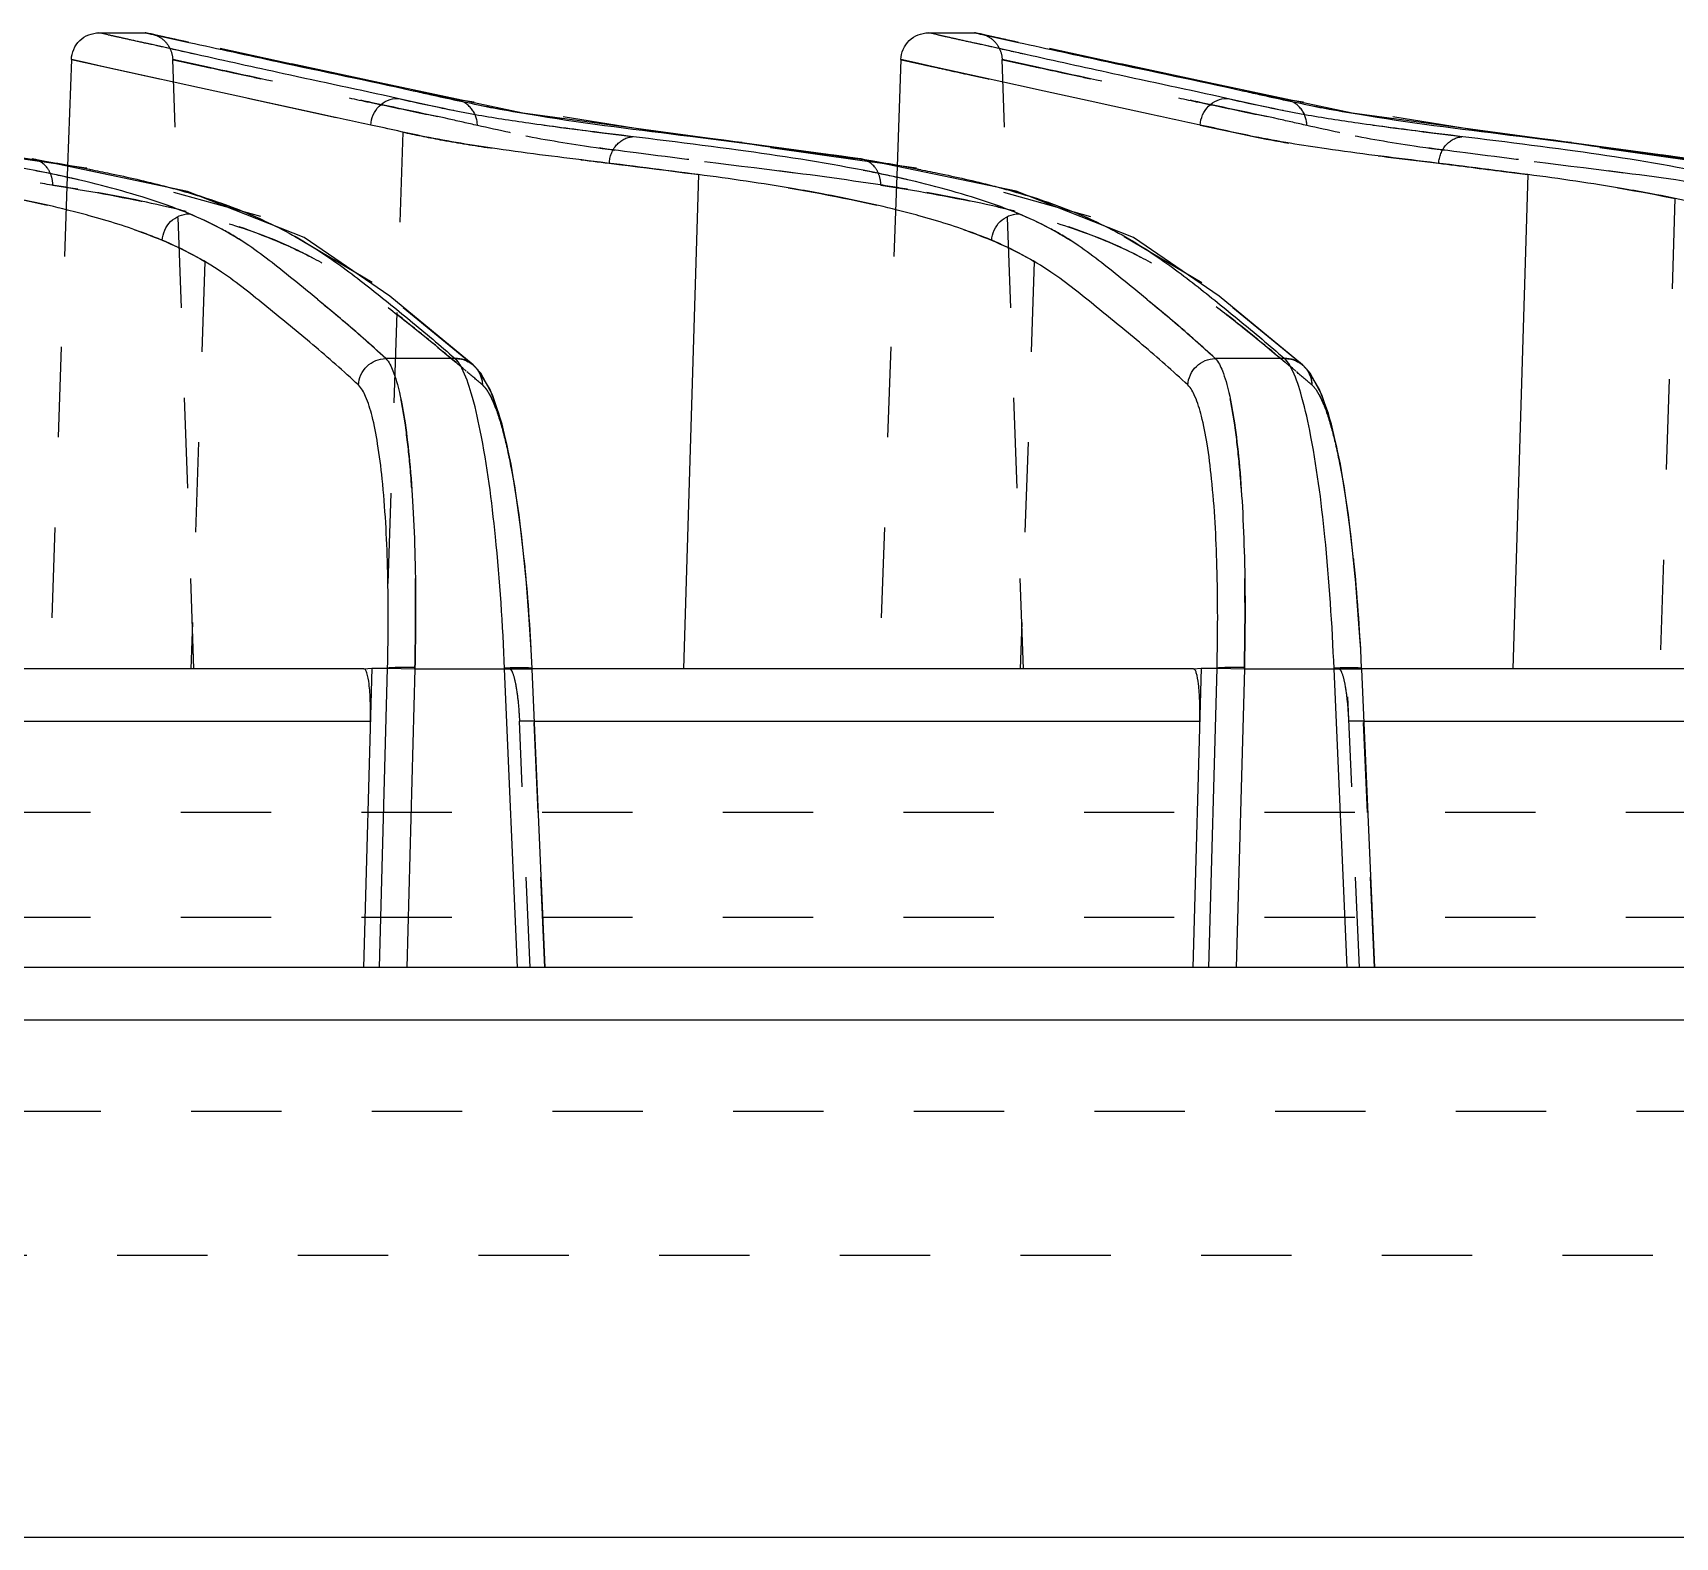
# Model space of a CAD drawing. Header units: millimetres. Extents: x -946 to 3963, y -10008 to 1396.
# Drawn here: x -36.25 to -6.55, y -150.87 to -123.67 of the extents above; entities that cross this region are included whole.
import ezdxf

# ---------------------------------------------------------------- set-up
doc = ezdxf.new("R2010")
doc.units = ezdxf.units.MM
doc.header["$LTSCALE"] = 16.335
doc.linetypes.add('HIDDEN', pattern=[0.2, 0.1, -0.1])
doc.layers.get('0').update_dxf_attribs({"linetype": 'CONTINUOUS'})
doc.layers.add('DEFAULT_2', color=8, linetype='HIDDEN')

msp = doc.modelspace()

# ---------------------------------------------------------------- linework, layer by layer
at = {"color": 7, "linetype": 'Continuous'}
for p, q in [((-35.057, -123.673), (-34.222, -123.673)), ((-34.81, -123.728), (-35.057, -123.673)), ((-34.28, -123.845), (-34.81, -123.728)), ((-34.181, -123.868), (-34.28, -123.845)), ((-33.998, -123.721), (-33.43, -123.845)), ((-20.057, -123.673), (-19.222, -123.673)), ((-19.81, -123.728), (-20.057, -123.673)), ((-19.28, -123.845), (-19.81, -123.728)), ((-19.181, -123.868), (-19.28, -123.845)), ((-18.998, -123.721), (-18.43, -123.845)), ((-33.293, -124.065), (-34.181, -123.868)), ((-18.293, -124.065), (-19.181, -123.868)), ((-35.556, -124.155), (-35.624, -126.086)), ((-35.305, -124.211), (-35.556, -124.155)), ((-34.997, -124.279), (-35.305, -124.211)), ((-33.237, -124.668), (-34.997, -124.279)), ((-20.556, -124.155), (-20.624, -126.087)), ((-20.305, -124.211), (-20.556, -124.155)), ((-19.997, -124.279), (-20.305, -124.211)), ((-18.237, -124.668), (-19.997, -124.279)), ((-27.394, -125.123), (-29.98, -124.579)), ((-12.394, -125.123), (-14.98, -124.579)), ((-28.589, -124.877), (-28.596, -124.876)), ((-13.589, -124.877), (-13.596, -124.876)), ((-21.289, -125.948), (-27.394, -125.123)), ((-6.289, -125.948), (-12.394, -125.123)), ((-33.453, -126.54), (-36.263, -125.952)), ((-21.29, -125.948), (-21.377, -125.945)), ((-20.623, -126.072), (-21.294, -125.978)), ((-18.468, -126.536), (-21.29, -125.948)), ((-21.29, -125.948), (-21.29, -125.948)), ((-24.217, -126.236), (-24.485, -135.172)), ((-9.217, -126.236), (-9.485, -135.172)), ((-31.343, -127.376), (-33.453, -126.54)), ((-16.349, -127.373), (-18.468, -126.536)), ((-29.794, -128.435), (-31.343, -127.376)), ((-14.796, -128.433), (-16.349, -127.373)), ((-28.289, -129.678), (-29.794, -128.435)), ((-13.289, -129.678), (-14.796, -128.433)), ((-28.616, -129.561), (-29.87, -129.561)), ((-28.297, -129.672), (-28.289, -129.678)), ((-13.616, -129.561), (-14.87, -129.561)), ((-13.297, -129.672), (-13.289, -129.678)), ((-27.222, -135.168), (-27.239, -134.822)), ((-12.222, -135.168), (-12.239, -134.822)), ((-30.264, -135.172), (-42.222, -135.172)), ((-30.123, -135.162), (-30.272, -140.572)), ((-30.123, -135.162), (-29.837, -135.162)), ((-29.983, -140.572), (-29.837, -135.162)), ((-29.343, -135.173), (-29.489, -140.572)), ((-29.343, -135.173), (-27.721, -135.173)), ((-27.485, -140.572), (-27.721, -135.173)), ((-15.264, -135.172), (-27.222, -135.172)), ((-27.221, -135.179), (-27.221, -135.179)), ((-26.986, -140.572), (-27.221, -135.179)), ((-15.123, -135.162), (-15.272, -140.572)), ((-15.123, -135.162), (-14.837, -135.162)), ((-14.983, -140.572), (-14.837, -135.162)), ((-14.343, -135.173), (-14.489, -140.572)), ((-14.343, -135.173), (-12.721, -135.173)), ((-12.485, -140.572), (-12.721, -135.173)), ((-0.264, -135.172), (-12.222, -135.172)), ((-12.221, -135.179), (-12.221, -135.179)), ((-11.986, -140.572), (-12.221, -135.179)), ((-42.18, -136.119), (-30.149, -136.119)), ((-27.18, -136.119), (-15.149, -136.119)), ((-12.18, -136.119), (-0.149, -136.119)), ((113.459, -140.572), (-62.541, -140.572)), ((-62.517, -141.519), (113.434, -141.519)), ((-169.738, -150.872), (312.413, -150.872))]:
    msp.add_line(p, q, dxfattribs=at)
for points in [[(-27.823, -130.554), (-27.983, -130.121), (-28.179, -129.793), (-28.297, -129.671)], [(-12.823, -130.554), (-12.983, -130.121), (-13.179, -129.793), (-13.297, -129.671)], [(-27.239, -134.822), (-27.313, -133.736), (-27.415, -132.738), (-27.537, -131.864), (-27.675, -131.132), (-27.823, -130.554)], [(-12.239, -134.822), (-12.313, -133.736), (-12.415, -132.738), (-12.537, -131.864), (-12.675, -131.132), (-12.823, -130.554)]]:
    msp.add_lwpolyline(points, dxfattribs=at)
for centre, radius, start, end in [((-22.237, -95.279), 30.287, 258.8835, 259.586), ((-7.237, -95.279), 30.287, 258.8835, 259.586), ((-22.098, -94.512), 31.065, 259.5897, 260.7091), ((-7.098, -94.512), 31.065, 259.5897, 260.7091), ((-41.244, -157.838), 32.263, 79.2408, 81.0998), ((-27.058, -162.947), 37.436, 81.1189, 81.2704), ((-26.287, -158.095), 32.523, 79.3127, 81.1418)]:
    msp.add_arc(centre, radius, start, end, dxfattribs=at)
for points, knots in [([(-35.556, -124.155), (-35.552, -124.031), (-35.441, -123.774), (-35.182, -123.673), (-35.057, -123.673)], [0, 0, 0, 0, 0.500127, 1, 1, 1, 1]), ([(-34.222, -123.673), (-34.2, -123.673), (-34.126, -123.695), (-34.051, -123.709), (-33.998, -123.721)], [0, 0, 0, 0, 0.28563, 1, 1, 1, 1]), ([(-33.43, -123.845), (-32.897, -123.96), (-31.547, -124.258), (-30.193, -124.538), (-29.376, -124.719)], [0, 0, 0, 0, 0.39435, 1, 1, 1, 1]), ([(-20.556, -124.155), (-20.552, -124.031), (-20.441, -123.774), (-20.182, -123.673), (-20.057, -123.673)], [0, 0, 0, 0, 0.500126, 1, 1, 1, 1]), ([(-19.222, -123.673), (-19.2, -123.673), (-19.126, -123.695), (-19.051, -123.709), (-18.998, -123.721)], [0, 0, 0, 0, 0.28563, 1, 1, 1, 1]), ([(-18.43, -123.845), (-17.897, -123.96), (-16.547, -124.258), (-15.193, -124.538), (-14.376, -124.719)], [0, 0, 0, 0, 0.39435, 1, 1, 1, 1]), ([(-29.658, -124.857), (-30.346, -124.708), (-31.559, -124.449), (-32.77, -124.181), (-33.293, -124.065)], [0, 0, 0, 0, 0.567555, 1, 1, 1, 1]), ([(-14.658, -124.857), (-15.346, -124.708), (-16.559, -124.449), (-17.77, -124.181), (-18.293, -124.065)], [0, 0, 0, 0, 0.567555, 1, 1, 1, 1]), ([(-30.14, -125.339), (-30.436, -125.275), (-31.469, -125.053), (-32.501, -124.83), (-33.237, -124.668)], [0, 0, 0, 0, 0.287003, 1, 1, 1, 1]), ([(-29.376, -124.719), (-29.275, -124.741), (-28.843, -124.838), (-28.41, -124.931), (-28.076, -124.997)], [0, 0, 0, 0, 0.231806, 1, 1, 1, 1]), ([(-15.14, -125.339), (-15.436, -125.275), (-16.469, -125.053), (-17.501, -124.83), (-18.237, -124.668)], [0, 0, 0, 0, 0.287003, 1, 1, 1, 1]), ([(-14.376, -124.719), (-14.275, -124.741), (-13.843, -124.838), (-13.41, -124.931), (-13.076, -124.997)], [0, 0, 0, 0, 0.231806, 1, 1, 1, 1]), ([(-36.211, -126.163), (-36.961, -126.015), (-38.583, -125.768), (-40.609, -125.527), (-42.201, -125.324), (-43.176, -125.174), (-43.97, -125.012), (-44.438, -124.905), (-44.658, -124.857)], [0, 0, 0, 0, 0.268169, 0.575167, 0.716046, 0.831239, 0.92129, 1, 1, 1, 1]), ([(-30.14, -125.339), (-30.134, -125.216), (-30.029, -124.967), (-29.778, -124.859), (-29.658, -124.857)], [0, 0, 0, 0, 0.505805, 1, 1, 1, 1]), ([(-21.237, -126.158), (-21.986, -126.011), (-23.605, -125.765), (-25.626, -125.525), (-27.212, -125.322), (-28.183, -125.173), (-28.972, -125.012), (-29.439, -124.905), (-29.658, -124.857)], [0, 0, 0, 0, 0.268849, 0.575809, 0.716443, 0.831374, 0.921317, 1, 1, 1, 1]), ([(-15.14, -125.339), (-15.134, -125.216), (-15.029, -124.967), (-14.778, -124.859), (-14.658, -124.857)], [0, 0, 0, 0, 0.505805, 1, 1, 1, 1]), ([(-6.237, -126.158), (-6.986, -126.011), (-8.605, -125.765), (-10.626, -125.525), (-12.212, -125.322), (-13.183, -125.173), (-13.972, -125.012), (-14.439, -124.905), (-14.658, -124.857)], [0, 0, 0, 0, 0.268849, 0.575809, 0.716443, 0.831374, 0.921317, 1, 1, 1, 1]), ([(-27.113, -125.17), (-26.202, -125.319), (-24.284, -125.542), (-22.373, -125.805), (-21.377, -125.945)], [0, 0, 0, 0, 0.478545, 1, 1, 1, 1]), ([(-12.113, -125.17), (-11.202, -125.319), (-9.284, -125.542), (-7.373, -125.805), (-6.377, -125.945)], [0, 0, 0, 0, 0.478545, 1, 1, 1, 1]), ([(-24.218, -126.235), (-24.845, -126.152), (-26.059, -126.003), (-27.713, -125.803), (-29.06, -125.584), (-29.815, -125.41), (-30.14, -125.339)], [0, 0, 0, 0, 0.316917, 0.612326, 0.833562, 1, 1, 1, 1]), ([(-9.218, -126.235), (-9.845, -126.152), (-11.059, -126.003), (-12.713, -125.803), (-14.06, -125.584), (-14.815, -125.41), (-15.14, -125.339)], [0, 0, 0, 0, 0.316917, 0.612326, 0.833562, 1, 1, 1, 1]), ([(-35.292, -126.363), (-35.364, -126.345), (-35.67, -126.274), (-35.977, -126.209), (-36.211, -126.163)], [0, 0, 0, 0, 0.238003, 1, 1, 1, 1]), ([(-35.221, -126.143), (-35.1, -126.166), (-34.653, -126.254), (-34.208, -126.356), (-33.885, -126.44)], [0, 0, 0, 0, 0.269467, 1, 1, 1, 1]), ([(-20.292, -126.363), (-20.366, -126.345), (-20.68, -126.272), (-20.996, -126.205), (-21.237, -126.158)], [0, 0, 0, 0, 0.237703, 1, 1, 1, 1]), ([(-20.256, -126.136), (-20.133, -126.159), (-19.679, -126.249), (-19.226, -126.352), (-18.899, -126.437)], [0, 0, 0, 0, 0.269618, 1, 1, 1, 1]), ([(-33.426, -126.943), (-33.557, -126.889), (-34.166, -126.657), (-34.796, -126.481), (-35.292, -126.363)], [0, 0, 0, 0, 0.217483, 1, 1, 1, 1]), ([(-33.885, -126.44), (-33.775, -126.469), (-33.372, -126.579), (-32.973, -126.707), (-32.688, -126.813)], [0, 0, 0, 0, 0.272613, 1, 1, 1, 1]), ([(-21.977, -126.584), (-22.146, -126.552), (-22.89, -126.419), (-23.639, -126.312), (-24.218, -126.235)], [0, 0, 0, 0, 0.227666, 1, 1, 1, 1]), ([(-18.426, -126.943), (-18.557, -126.889), (-19.166, -126.657), (-19.796, -126.481), (-20.292, -126.363)], [0, 0, 0, 0, 0.217484, 1, 1, 1, 1]), ([(-18.899, -126.437), (-18.79, -126.465), (-18.389, -126.574), (-17.994, -126.7), (-17.71, -126.804)], [0, 0, 0, 0, 0.272323, 1, 1, 1, 1]), ([(-6.977, -126.584), (-7.146, -126.552), (-7.89, -126.419), (-8.639, -126.312), (-9.218, -126.235)], [0, 0, 0, 0, 0.227666, 1, 1, 1, 1]), ([(-35.231, -126.979), (-35.362, -126.943), (-35.939, -126.793), (-36.523, -126.669), (-36.977, -126.584)], [0, 0, 0, 0, 0.226596, 1, 1, 1, 1]), ([(-32.688, -126.813), (-32.633, -126.833), (-32.425, -126.913), (-32.219, -127), (-32.069, -127.069)], [0, 0, 0, 0, 0.262785, 1, 1, 1, 1]), ([(-20.231, -126.979), (-20.362, -126.943), (-20.939, -126.793), (-21.523, -126.669), (-21.977, -126.584)], [0, 0, 0, 0, 0.226596, 1, 1, 1, 1]), ([(-17.71, -126.804), (-17.653, -126.825), (-17.437, -126.907), (-17.224, -126.997), (-17.069, -127.068)], [0, 0, 0, 0, 0.263344, 1, 1, 1, 1]), ([(-5.231, -126.979), (-5.362, -126.943), (-5.939, -126.793), (-6.523, -126.669), (-6.977, -126.584)], [0, 0, 0, 0, 0.226596, 1, 1, 1, 1]), ([(-33.912, -127.423), (-34.008, -127.383), (-34.441, -127.213), (-34.885, -127.075), (-35.231, -126.979)], [0, 0, 0, 0, 0.225465, 1, 1, 1, 1]), ([(-33.912, -127.423), (-33.905, -127.3), (-33.797, -127.053), (-33.547, -126.946), (-33.426, -126.943)], [0, 0, 0, 0, 0.504014, 1, 1, 1, 1]), ([(-29.87, -129.561), (-30.14, -129.313), (-30.682, -128.834), (-31.513, -128.159), (-32.376, -127.456), (-33.049, -127.098), (-33.426, -126.943)], [0, 0, 0, 0, 0.248202, 0.489414, 0.72395, 1, 1, 1, 1]), ([(-32.069, -127.069), (-31.72, -127.229), (-31.082, -127.582), (-30.226, -128.223), (-29.419, -128.88), (-28.883, -129.327), (-28.616, -129.561)], [0, 0, 0, 0, 0.269678, 0.50967, 0.750427, 1, 1, 1, 1]), ([(-18.912, -127.423), (-19.008, -127.383), (-19.441, -127.213), (-19.885, -127.075), (-20.231, -126.979)], [0, 0, 0, 0, 0.225465, 1, 1, 1, 1]), ([(-18.912, -127.423), (-18.905, -127.3), (-18.797, -127.053), (-18.547, -126.946), (-18.426, -126.943)], [0, 0, 0, 0, 0.504014, 1, 1, 1, 1]), ([(-14.87, -129.561), (-15.14, -129.313), (-15.682, -128.834), (-16.513, -128.159), (-17.376, -127.456), (-18.049, -127.098), (-18.426, -126.943)], [0, 0, 0, 0, 0.248202, 0.489414, 0.72395, 1, 1, 1, 1]), ([(-17.069, -127.068), (-16.72, -127.228), (-16.082, -127.581), (-15.226, -128.223), (-14.42, -128.879), (-13.883, -129.327), (-13.616, -129.561)], [0, 0, 0, 0, 0.269558, 0.509562, 0.750407, 1, 1, 1, 1]), ([(-30.364, -130.039), (-30.634, -129.791), (-31.177, -129.312), (-32.007, -128.638), (-32.868, -127.937), (-33.537, -127.579), (-33.912, -127.423)], [0, 0, 0, 0, 0.24859, 0.490225, 0.724923, 1, 1, 1, 1]), ([(-15.364, -130.039), (-15.634, -129.791), (-16.177, -129.312), (-17.007, -128.638), (-17.868, -127.937), (-18.537, -127.579), (-18.912, -127.423)], [0, 0, 0, 0, 0.24859, 0.490225, 0.724923, 1, 1, 1, 1]), ([(-30.364, -130.039), (-30.357, -129.916), (-30.246, -129.667), (-29.993, -129.563), (-29.87, -129.561)], [0, 0, 0, 0, 0.500358, 1, 1, 1, 1]), ([(-29.87, -129.561), (-29.809, -129.622), (-29.713, -129.831), (-29.604, -130.222), (-29.509, -130.772), (-29.43, -131.462), (-29.373, -132.273), (-29.324, -133.524), (-29.327, -134.501), (-29.343, -135.173)], [0, 0, 0, 0, 0.045467, 0.117394, 0.215708, 0.339179, 0.484153, 0.645348, 1, 1, 1, 1]), ([(-28.495, -129.733), (-28.505, -129.715), (-28.539, -129.654), (-28.58, -129.595), (-28.616, -129.561)], [0, 0, 0, 0, 0.294121, 1, 1, 1, 1]), ([(-28.616, -129.561), (-28.589, -129.561), (-28.475, -129.57), (-28.364, -129.617), (-28.297, -129.672)], [0, 0, 0, 0, 0.239024, 1, 1, 1, 1]), ([(-28.161, -130.861), (-28.207, -130.634), (-28.295, -130.251), (-28.421, -129.876), (-28.495, -129.733)], [0, 0, 0, 0, 0.589772, 1, 1, 1, 1]), ([(-15.364, -130.039), (-15.357, -129.916), (-15.246, -129.667), (-14.993, -129.563), (-14.87, -129.561)], [0, 0, 0, 0, 0.500358, 1, 1, 1, 1]), ([(-14.87, -129.561), (-14.809, -129.622), (-14.713, -129.831), (-14.604, -130.222), (-14.509, -130.772), (-14.43, -131.462), (-14.373, -132.273), (-14.324, -133.524), (-14.327, -134.501), (-14.343, -135.173)], [0, 0, 0, 0, 0.045467, 0.117394, 0.215709, 0.339179, 0.484153, 0.645348, 1, 1, 1, 1]), ([(-13.495, -129.733), (-13.505, -129.715), (-13.539, -129.654), (-13.58, -129.595), (-13.616, -129.561)], [0, 0, 0, 0, 0.294118, 1, 1, 1, 1]), ([(-13.616, -129.561), (-13.589, -129.561), (-13.475, -129.57), (-13.364, -129.617), (-13.297, -129.672)], [0, 0, 0, 0, 0.239041, 1, 1, 1, 1]), ([(-13.161, -130.861), (-13.207, -130.634), (-13.295, -130.251), (-13.421, -129.876), (-13.495, -129.733)], [0, 0, 0, 0, 0.589777, 1, 1, 1, 1]), ([(-29.837, -135.162), (-29.822, -134.548), (-29.819, -133.405), (-29.892, -132.049), (-30.004, -131.144), (-30.1, -130.643), (-30.208, -130.284), (-30.307, -130.096), (-30.365, -130.039)], [0, 0, 0, 0, 0.354504, 0.659741, 0.782637, 0.881127, 0.953254, 1, 1, 1, 1]), ([(-14.837, -135.162), (-14.822, -134.548), (-14.819, -133.405), (-14.892, -132.049), (-15.004, -131.144), (-15.1, -130.643), (-15.208, -130.284), (-15.307, -130.096), (-15.365, -130.039)], [0, 0, 0, 0, 0.354503, 0.659741, 0.782637, 0.881127, 0.953254, 1, 1, 1, 1]), ([(-27.721, -135.173), (-27.753, -134.375), (-27.85, -132.932), (-28.034, -131.495), (-28.161, -130.861)], [0, 0, 0, 0, 0.552233, 1, 1, 1, 1]), ([(-12.721, -135.173), (-12.753, -134.375), (-12.85, -132.932), (-13.034, -131.495), (-13.161, -130.861)], [0, 0, 0, 0, 0.552233, 1, 1, 1, 1]), ([(-30.149, -136.119), (-30.146, -135.997), (-30.146, -135.771), (-30.163, -135.479), (-30.195, -135.287), (-30.228, -135.196), (-30.253, -135.172), (-30.264, -135.172)], [0, 0, 0, 0, 0.37769, 0.694682, 0.906647, 0.966633, 1, 1, 1, 1]), ([(-29.343, -135.15), (-29.399, -135.148), (-29.507, -135.147), (-29.655, -135.147), (-29.763, -135.153), (-29.82, -135.156), (-29.837, -135.162)], [0, 0, 0, 0, 0.340385, 0.65881, 0.889712, 1, 1, 1, 1]), ([(-27.222, -135.168), (-27.222, -135.164), (-27.24, -135.162), (-27.265, -135.158), (-27.315, -135.155), (-27.408, -135.153), (-27.547, -135.155), (-27.662, -135.158), (-27.721, -135.161)], [0, 0, 0, 0, 0.021446, 0.079468, 0.175835, 0.307531, 0.643366, 1, 1, 1, 1]), ([(-15.149, -136.119), (-15.146, -135.997), (-15.146, -135.771), (-15.163, -135.479), (-15.195, -135.287), (-15.228, -135.196), (-15.253, -135.172), (-15.264, -135.172)], [0, 0, 0, 0, 0.37769, 0.694682, 0.906647, 0.966633, 1, 1, 1, 1]), ([(-14.343, -135.15), (-14.399, -135.148), (-14.507, -135.147), (-14.655, -135.147), (-14.763, -135.153), (-14.82, -135.156), (-14.837, -135.162)], [0, 0, 0, 0, 0.340385, 0.65881, 0.889712, 1, 1, 1, 1]), ([(-12.222, -135.168), (-12.222, -135.164), (-12.24, -135.162), (-12.265, -135.158), (-12.315, -135.155), (-12.408, -135.153), (-12.547, -135.155), (-12.662, -135.158), (-12.721, -135.161)], [0, 0, 0, 0, 0.021445, 0.079467, 0.175833, 0.30753, 0.643365, 1, 1, 1, 1])]:
    msp.add_open_spline(points, degree=3, knots=knots, dxfattribs=at)
at = {"layer": 'DEFAULT_2', "color": 8, "linetype": 'HIDDEN'}
for p, q in [((-34.222, -123.673), (-34.121, -123.684)), ((-31.268, -124.304), (-34.121, -123.684)), ((-19.222, -123.673), (-19.121, -123.684)), ((-16.268, -124.304), (-19.121, -123.684)), ((-35.556, -124.155), (-29.566, -125.466)), ((-33.338, -135.172), (-33.723, -124.155)), ((-33.059, -124.3), (-33.723, -124.155)), ((-29.98, -124.579), (-31.781, -124.192)), ((-18.338, -135.172), (-18.723, -124.155)), ((-18.059, -124.3), (-18.723, -124.155)), ((-14.98, -124.579), (-16.781, -124.192)), ((-28.596, -124.876), (-28.698, -124.865)), ((-25.047, -125.451), (-28.596, -124.876)), ((-13.596, -124.876), (-13.698, -124.865)), ((-10.047, -125.451), (-13.596, -124.876)), ((-35.287, -126.118), (-40.074, -125.447)), ((-29.56, -125.466), (-29.885, -135.172)), ((-21.294, -125.978), (-25.047, -125.451)), ((-6.294, -125.978), (-10.047, -125.451)), ((-35.624, -126.086), (-35.941, -135.172)), ((-32.13, -126.996), (-35.287, -126.118)), ((-20.624, -126.087), (-20.941, -135.172)), ((-20.269, -126.122), (-20.623, -126.072)), ((-17.122, -127), (-20.269, -126.122)), ((-6.555, -126.668), (-6.827, -135.172)), ((-30.113, -128.189), (-32.13, -126.996)), ((-15.11, -128.191), (-17.122, -127)), ((-33.143, -127.806), (-33.396, -135.172)), ((-18.143, -127.806), (-18.396, -135.172)), ((-28.288, -129.679), (-30.113, -128.189)), ((-13.288, -129.679), (-15.11, -128.191)), ((-28.299, -129.669), (-28.289, -129.679)), ((-28.15, -129.829), (-28.299, -129.669)), ((-13.15, -129.829), (-13.299, -129.669)), ((-13.299, -129.669), (-13.289, -129.679)), ((-27.239, -134.822), (-27.247, -134.678)), ((-12.239, -134.822), (-12.247, -134.678)), ((-30.264, -135.172), (-30.123, -135.162)), ((-30.123, -135.162), (-29.837, -135.162)), ((-29.837, -135.162), (-29.343, -135.173)), ((-27.721, -135.173), (-27.635, -135.172)), ((-27.721, -135.173), (-27.222, -135.172)), ((-27.584, -135.173), (-27.63, -135.173)), ((-27.493, -135.173), (-27.584, -135.173)), ((-27.227, -135.173), (-27.493, -135.173)), ((-27.114, -137.772), (-27.227, -135.173)), ((-27.227, -135.183), (-27.221, -135.179)), ((-27.227, -135.183), (-27.221, -135.179)), ((-15.264, -135.172), (-15.123, -135.162)), ((-15.123, -135.162), (-14.837, -135.162)), ((-14.837, -135.162), (-14.343, -135.173)), ((-12.721, -135.173), (-12.635, -135.172)), ((-12.721, -135.173), (-12.222, -135.172)), ((-12.26, -140.572), (-12.493, -135.173)), ((-12.227, -135.173), (-12.493, -135.173)), ((-12.114, -137.772), (-12.227, -135.173)), ((-12.227, -135.183), (-12.221, -135.179)), ((-12.227, -135.183), (-12.221, -135.179)), ((-27.26, -140.572), (-27.452, -136.119)), ((-27.18, -136.119), (-27.452, -136.119)), ((-12.18, -136.119), (-12.452, -136.119)), ((141.207, -137.772), (-150.426, -137.772)), ((-26.991, -140.572), (-27.114, -137.772)), ((-11.991, -140.572), (-12.114, -137.772)), ((141.207, -139.667), (-84.794, -139.667)), ((-167.336, -143.172), (243.857, -143.172)), ((-162.139, -145.772), (238.661, -145.772))]:
    msp.add_line(p, q, dxfattribs=at)
for points in [[(-27.247, -134.678), (-27.337, -133.469), (-27.459, -132.387), (-27.605, -131.474), (-27.767, -130.749), (-27.942, -130.216), (-28.15, -129.829)], [(-12.247, -134.678), (-12.337, -133.469), (-12.459, -132.387), (-12.605, -131.474), (-12.767, -130.749), (-12.942, -130.216), (-13.15, -129.829)]]:
    msp.add_lwpolyline(points, dxfattribs=at)
for centre, radius, start, end in [((-40.217, -177.869), 53.876, 77.1248, 77.684), ((-25.217, -177.869), 53.876, 77.1248, 77.684), ((-41.877, -165.169), 39.201, 80.5494, 81.5585), ((-26.908, -165.389), 39.423, 80.5494, 81.5961), ((-28.606, -130.047), 0.486, 50.9434, 91.174), ((-13.606, -130.047), 0.486, 50.9434, 91.174), ((-100.129, -214.227), 110.782, 49.45919, 49.64974), ((-84.264, -213.217), 109.452, 49.45931, 49.65212)]:
    msp.add_arc(centre, radius, start, end, dxfattribs=at)
for points, knots in [([(-33.294, -124.065), (-33.467, -124.027), (-33.766, -123.96), (-34.168, -123.87), (-34.484, -123.801), (-34.713, -123.749), (-34.917, -123.706), (-34.965, -123.69), (-35.068, -123.673), (-35.057, -123.673)], [0, 0, 0, 0, 0.294165, 0.509214, 0.686638, 0.823569, 0.92137, 0.980737, 1, 1, 1, 1]), ([(-33.43, -123.845), (-33.511, -123.828), (-33.658, -123.796), (-33.856, -123.752), (-34.009, -123.72), (-34.118, -123.694), (-34.185, -123.683), (-34.213, -123.673), (-34.221, -123.673)], [0, 0, 0, 0, 0.308301, 0.556967, 0.750599, 0.889068, 0.972245, 1, 1, 1, 1]), ([(-34.119, -123.685), (-34.055, -123.699), (-33.93, -123.751), (-33.836, -123.849), (-33.801, -123.906)], [0, 0, 0, 0, 0.496405, 1, 1, 1, 1]), ([(-18.294, -124.065), (-18.467, -124.027), (-18.766, -123.96), (-19.168, -123.87), (-19.484, -123.801), (-19.713, -123.749), (-19.917, -123.706), (-19.965, -123.69), (-20.068, -123.673), (-20.057, -123.673)], [0, 0, 0, 0, 0.294165, 0.509214, 0.686638, 0.823569, 0.92137, 0.980737, 1, 1, 1, 1]), ([(-18.43, -123.845), (-18.511, -123.828), (-18.658, -123.796), (-18.856, -123.752), (-19.009, -123.72), (-19.118, -123.694), (-19.185, -123.683), (-19.213, -123.673), (-19.221, -123.673)], [0, 0, 0, 0, 0.308301, 0.556967, 0.750599, 0.889068, 0.972245, 1, 1, 1, 1]), ([(-19.119, -123.685), (-19.055, -123.699), (-18.93, -123.751), (-18.836, -123.849), (-18.801, -123.906)], [0, 0, 0, 0, 0.496405, 1, 1, 1, 1]), ([(-33.801, -123.906), (-33.789, -123.925), (-33.748, -124.003), (-33.725, -124.091), (-33.723, -124.155)], [0, 0, 0, 0, 0.261141, 1, 1, 1, 1]), ([(-18.801, -123.906), (-18.789, -123.925), (-18.748, -124.003), (-18.725, -124.091), (-18.723, -124.155)], [0, 0, 0, 0, 0.261141, 1, 1, 1, 1]), ([(-48.723, -124.155), (-48.723, -124.154), (-48.717, -124.158), (-48.711, -124.157), (-48.696, -124.162), (-48.667, -124.167), (-48.616, -124.179), (-48.54, -124.195), (-48.441, -124.217), (-48.32, -124.243), (-48.178, -124.275), (-47.944, -124.325), (-47.599, -124.4), (-47.122, -124.504), (-46.559, -124.627), (-45.91, -124.768), (-45.168, -124.927), (-44.342, -125.098), (-43.447, -125.291), (-42.415, -125.533), (-41.109, -125.749), (-38.897, -126.027), (-37.109, -126.241), (-35.891, -126.429)], [0, 0, 0, 0, 0.000216, 0.000862, 0.001939, 0.003448, 0.007755, 0.013785, 0.021534, 0.031002, 0.042188, 0.055083, 0.08594, 0.123454, 0.167526, 0.218307, 0.276317, 0.342049, 0.412299, 0.487088, 0.58584, 0.716549, 1, 1, 1, 1]), ([(-33.723, -124.155), (-33.723, -124.154), (-33.717, -124.158), (-33.711, -124.157), (-33.696, -124.162), (-33.667, -124.167), (-33.617, -124.179), (-33.54, -124.195), (-33.442, -124.217), (-33.322, -124.243), (-33.18, -124.274), (-32.947, -124.325), (-32.603, -124.399), (-32.127, -124.503), (-31.567, -124.625), (-30.919, -124.766), (-30.18, -124.925), (-29.356, -125.096), (-28.463, -125.287), (-27.436, -125.528), (-26.136, -125.746), (-23.926, -126.023), (-22.137, -126.237), (-20.917, -126.425)], [0, 0, 0, 0, 0.000215, 0.00086, 0.001936, 0.003441, 0.007742, 0.013762, 0.021499, 0.030954, 0.042125, 0.055003, 0.085821, 0.123289, 0.167304, 0.21802, 0.275957, 0.34164, 0.411913, 0.486503, 0.584798, 0.715451, 1, 1, 1, 1]), ([(-28.725, -125.232), (-29.21, -125.126), (-30.101, -124.942), (-31.546, -124.63), (-32.504, -124.421), (-33.059, -124.3)], [0, 0, 0, 0, 0.336186, 0.615572, 1, 1, 1, 1]), ([(-20.556, -124.155), (-20.556, -124.152), (-20.545, -124.16), (-20.536, -124.159), (-20.511, -124.166), (-20.473, -124.174), (-20.411, -124.188), (-20.333, -124.205), (-20.238, -124.226), (-20.125, -124.251), (-19.941, -124.292), (-19.667, -124.353), (-19.287, -124.437), (-18.839, -124.535), (-18.482, -124.614), (-18.273, -124.66), (-18.237, -124.668)], [0, 0, 0, 0, 0.00376, 0.008456, 0.015028, 0.033791, 0.060033, 0.093739, 0.134894, 0.183482, 0.23949, 0.373703, 0.537411, 0.730495, 0.952848, 1, 1, 1, 1]), ([(-18.723, -124.155), (-18.723, -124.155), (-18.716, -124.158), (-18.711, -124.157), (-18.696, -124.162), (-18.667, -124.167), (-18.617, -124.179), (-18.54, -124.195), (-18.442, -124.217), (-18.322, -124.243), (-18.18, -124.274), (-17.947, -124.325), (-17.603, -124.399), (-17.127, -124.503), (-16.567, -124.625), (-15.919, -124.766), (-15.18, -124.925), (-14.356, -125.096), (-13.463, -125.287), (-12.436, -125.528), (-11.136, -125.746), (-8.926, -126.023), (-7.137, -126.237), (-5.917, -126.425)], [0, 0, 0, 0, 0.000215, 0.00086, 0.001936, 0.003441, 0.007742, 0.013762, 0.021499, 0.030954, 0.042125, 0.055003, 0.085821, 0.123289, 0.167304, 0.21802, 0.275957, 0.34164, 0.411913, 0.486503, 0.584798, 0.715451, 1, 1, 1, 1]), ([(-13.725, -125.232), (-14.21, -125.126), (-15.101, -124.942), (-16.546, -124.63), (-17.504, -124.421), (-18.059, -124.3)], [0, 0, 0, 0, 0.336186, 0.615572, 1, 1, 1, 1]), ([(-32.069, -127.07), (-32.402, -126.917), (-33.462, -126.513), (-35.579, -126.04), (-38.427, -125.645), (-40.942, -125.354), (-42.72, -125.083), (-43.429, -124.937), (-43.722, -124.86)], [0, 0, 0, 0, 0.092152, 0.28498, 0.546116, 0.81751, 0.923655, 1, 1, 1, 1]), ([(-25.408, -125.551), (-25.941, -125.488), (-26.902, -125.368), (-28.192, -125.168), (-29.074, -124.993), (-29.531, -124.892), (-29.659, -124.863)], [0, 0, 0, 0, 0.374077, 0.674133, 0.90843, 1, 1, 1, 1]), ([(-17.07, -127.07), (-17.398, -126.919), (-18.449, -126.517), (-20.555, -126.044), (-23.396, -125.648), (-25.91, -125.358), (-27.692, -125.088), (-28.404, -124.942), (-28.698, -124.865)], [0, 0, 0, 0, 0.091144, 0.283471, 0.544289, 0.816314, 0.923109, 1, 1, 1, 1]), ([(-28.212, -125.347), (-28.214, -125.241), (-28.287, -125.023), (-28.485, -124.901), (-28.589, -124.877)], [0, 0, 0, 0, 0.498306, 1, 1, 1, 1]), ([(-10.408, -125.551), (-10.941, -125.488), (-11.902, -125.368), (-13.192, -125.168), (-14.074, -124.993), (-14.531, -124.892), (-14.659, -124.863)], [0, 0, 0, 0, 0.374077, 0.674133, 0.90843, 1, 1, 1, 1]), ([(-2.07, -127.07), (-2.398, -126.919), (-3.449, -126.517), (-5.555, -126.044), (-8.396, -125.648), (-10.91, -125.358), (-12.692, -125.088), (-13.404, -124.942), (-13.698, -124.865)], [0, 0, 0, 0, 0.091144, 0.283471, 0.544289, 0.816314, 0.923109, 1, 1, 1, 1]), ([(-13.212, -125.347), (-13.214, -125.241), (-13.287, -125.023), (-13.485, -124.901), (-13.589, -124.877)], [0, 0, 0, 0, 0.498306, 1, 1, 1, 1]), ([(-29.566, -125.466), (-29.341, -125.515), (-28.834, -125.62), (-27.975, -125.759), (-26.954, -125.893), (-26.216, -125.984), (-25.828, -126.031)], [0, 0, 0, 0, 0.183086, 0.410615, 0.690026, 1, 1, 1, 1]), ([(-21.147, -126.39), (-21.845, -126.286), (-23.243, -126.104), (-25.211, -125.865), (-26.873, -125.639), (-27.823, -125.436), (-28.212, -125.347)], [0, 0, 0, 0, 0.296377, 0.59206, 0.832562, 1, 1, 1, 1]), ([(-25.828, -126.031), (-25.82, -125.913), (-25.737, -125.681), (-25.515, -125.558), (-25.407, -125.551)], [0, 0, 0, 0, 0.52404, 1, 1, 1, 1]), ([(-15.141, -125.341), (-14.688, -125.442), (-13.801, -125.637), (-12.358, -125.845), (-11.373, -125.965), (-10.829, -126.031)], [0, 0, 0, 0, 0.318222, 0.623632, 1, 1, 1, 1]), ([(-6.147, -126.39), (-6.845, -126.286), (-8.243, -126.104), (-10.211, -125.865), (-11.873, -125.639), (-12.823, -125.436), (-13.212, -125.347)], [0, 0, 0, 0, 0.296377, 0.59206, 0.832562, 1, 1, 1, 1]), ([(-10.828, -126.032), (-10.82, -125.913), (-10.737, -125.681), (-10.515, -125.558), (-10.407, -125.551)], [0, 0, 0, 0, 0.524022, 1, 1, 1, 1]), ([(-40.828, -126.031), (-39.92, -126.143), (-38.271, -126.344), (-36.336, -126.692), (-35.064, -127.019), (-34.128, -127.317), (-33.503, -127.594), (-33.145, -127.805)], [0, 0, 0, 0, 0.346322, 0.628257, 0.74323, 0.842777, 1, 1, 1, 1]), ([(-35.891, -126.429), (-35.891, -126.373), (-35.91, -126.261), (-36.004, -126.062), (-36.16, -125.968), (-36.263, -125.952)], [0, 0, 0, 0, 0.255003, 0.518302, 1, 1, 1, 1]), ([(-29.87, -129.561), (-30.108, -129.342), (-30.589, -128.917), (-31.204, -128.414), (-31.683, -128.021), (-32.04, -127.732), (-32.428, -127.454), (-33.073, -127.074), (-34.15, -126.647), (-35.287, -126.352), (-36.024, -126.2), (-36.212, -126.164)], [0, 0, 0, 0, 0.13268, 0.262397, 0.324804, 0.38634, 0.450149, 0.520008, 0.692316, 0.921673, 1, 1, 1, 1]), ([(-25.828, -126.031), (-24.92, -126.143), (-23.271, -126.344), (-21.336, -126.692), (-20.064, -127.019), (-19.128, -127.317), (-18.503, -127.594), (-18.145, -127.805)], [0, 0, 0, 0, 0.346322, 0.628257, 0.74323, 0.842777, 1, 1, 1, 1]), ([(-20.917, -126.425), (-20.917, -126.369), (-20.937, -126.257), (-21.03, -126.058), (-21.186, -125.964), (-21.29, -125.948)], [0, 0, 0, 0, 0.255097, 0.51845, 1, 1, 1, 1]), ([(-14.87, -129.561), (-15.108, -129.342), (-15.589, -128.917), (-16.204, -128.414), (-16.683, -128.021), (-17.04, -127.732), (-17.428, -127.454), (-18.073, -127.074), (-19.15, -126.647), (-20.295, -126.35), (-21.041, -126.197), (-21.237, -126.159)], [0, 0, 0, 0, 0.132211, 0.26147, 0.323657, 0.384976, 0.44856, 0.518171, 0.689871, 0.918418, 1, 1, 1, 1]), ([(-10.829, -126.031), (-10.437, -126.08), (-9.007, -126.256), (-7.577, -126.458), (-6.552, -126.668)], [0, 0, 0, 0, 0.273748, 1, 1, 1, 1]), ([(-35.891, -126.429), (-35.28, -126.523), (-34.19, -126.717), (-32.747, -127.086), (-31.636, -127.499), (-30.776, -127.959), (-30.066, -128.452), (-29.187, -129.135), (-28.549, -129.674), (-28.122, -130.039)], [0, 0, 0, 0, 0.212176, 0.379539, 0.510809, 0.617786, 0.713478, 0.807004, 1, 1, 1, 1]), ([(-33.479, -126.902), (-33.624, -126.866), (-34.273, -126.71), (-34.929, -126.586), (-35.44, -126.501)], [0, 0, 0, 0, 0.223323, 1, 1, 1, 1]), ([(-20.917, -126.425), (-20.303, -126.519), (-19.209, -126.713), (-17.759, -127.082), (-16.644, -127.495), (-15.781, -127.956), (-15.069, -128.45), (-14.188, -129.134), (-13.55, -129.673), (-13.122, -130.039)], [0, 0, 0, 0, 0.212462, 0.380097, 0.511464, 0.618367, 0.713936, 0.807318, 1, 1, 1, 1]), ([(-18.487, -126.9), (-18.631, -126.864), (-19.275, -126.709), (-19.927, -126.586), (-20.435, -126.502)], [0, 0, 0, 0, 0.22334, 1, 1, 1, 1]), ([(-28.413, -129.791), (-28.743, -129.511), (-29.238, -129.098), (-29.913, -128.571), (-30.436, -128.19), (-31.016, -127.826), (-32.009, -127.327), (-32.861, -127.06), (-33.479, -126.902)], [0, 0, 0, 0, 0.220151, 0.327651, 0.435592, 0.549178, 0.675436, 1, 1, 1, 1]), ([(-13.413, -129.791), (-13.743, -129.51), (-14.239, -129.097), (-14.914, -128.57), (-15.437, -128.189), (-16.018, -127.825), (-17.013, -127.325), (-17.867, -127.058), (-18.487, -126.9)], [0, 0, 0, 0, 0.22001, 0.327407, 0.435246, 0.548778, 0.67505, 1, 1, 1, 1]), ([(-29.343, -135.173), (-29.327, -134.501), (-29.325, -133.523), (-29.373, -132.272), (-29.43, -131.46), (-29.509, -130.772), (-29.604, -130.222), (-29.712, -129.831), (-29.809, -129.622), (-29.87, -129.561)], [0, 0, 0, 0, 0.354947, 0.516308, 0.661099, 0.784252, 0.882485, 0.954446, 1, 1, 1, 1]), ([(-28.289, -129.678), (-28.262, -129.701), (-28.172, -129.802), (-28.123, -129.939), (-28.122, -130.039)], [0, 0, 0, 0, 0.258993, 1, 1, 1, 1]), ([(-28.289, -129.679), (-28.236, -129.724), (-28.152, -129.837), (-28.123, -129.974), (-28.122, -130.039)], [0, 0, 0, 0, 0.517695, 1, 1, 1, 1]), ([(-14.343, -135.173), (-14.327, -134.501), (-14.325, -133.523), (-14.373, -132.272), (-14.43, -131.46), (-14.509, -130.772), (-14.604, -130.222), (-14.712, -129.831), (-14.809, -129.622), (-14.87, -129.561)], [0, 0, 0, 0, 0.354947, 0.516308, 0.661099, 0.784252, 0.882485, 0.954446, 1, 1, 1, 1]), ([(-13.289, -129.678), (-13.262, -129.701), (-13.172, -129.802), (-13.123, -129.939), (-13.122, -130.039)], [0, 0, 0, 0, 0.258988, 1, 1, 1, 1]), ([(-13.289, -129.679), (-13.235, -129.724), (-13.152, -129.837), (-13.123, -129.974), (-13.122, -130.039)], [0, 0, 0, 0, 0.517696, 1, 1, 1, 1]), ([(-28.122, -130.039), (-28.06, -130.096), (-27.947, -130.283), (-27.812, -130.643), (-27.68, -131.145), (-27.502, -132.05), (-27.333, -133.407), (-27.255, -134.555), (-27.227, -135.172)], [0, 0, 0, 0, 0.048007, 0.121192, 0.220333, 0.343362, 0.647507, 1, 1, 1, 1]), ([(-28.122, -130.039), (-28.073, -130.081), (-27.984, -130.214), (-27.922, -130.358), (-27.889, -130.444)], [0, 0, 0, 0, 0.407902, 1, 1, 1, 1]), ([(-13.122, -130.039), (-13.06, -130.096), (-12.947, -130.283), (-12.812, -130.643), (-12.68, -131.145), (-12.502, -132.05), (-12.333, -133.407), (-12.255, -134.556), (-12.227, -135.173)], [0, 0, 0, 0, 0.048007, 0.121192, 0.220333, 0.343363, 0.647507, 1, 1, 1, 1]), ([(-13.122, -130.039), (-13.073, -130.081), (-12.984, -130.214), (-12.922, -130.358), (-12.889, -130.444)], [0, 0, 0, 0, 0.407901, 1, 1, 1, 1]), ([(-27.222, -135.168), (-27.222, -135.165), (-27.24, -135.161), (-27.264, -135.158), (-27.314, -135.155), (-27.407, -135.153), (-27.546, -135.154), (-27.662, -135.158), (-27.721, -135.161)], [0, 0, 0, 0, 0.020476, 0.077586, 0.173425, 0.305007, 0.641805, 1, 1, 1, 1]), ([(-27.635, -135.172), (-27.624, -135.172), (-27.597, -135.196), (-27.557, -135.287), (-27.512, -135.478), (-27.473, -135.771), (-27.457, -135.997), (-27.452, -136.119)], [0, 0, 0, 0, 0.034585, 0.096138, 0.309298, 0.624856, 1, 1, 1, 1]), ([(-12.222, -135.168), (-12.222, -135.165), (-12.24, -135.161), (-12.264, -135.158), (-12.314, -135.155), (-12.407, -135.153), (-12.546, -135.155), (-12.662, -135.158), (-12.721, -135.161)], [0, 0, 0, 0, 0.020475, 0.077585, 0.173424, 0.305006, 0.641804, 1, 1, 1, 1]), ([(-12.452, -136.119), (-12.457, -135.997), (-12.473, -135.77), (-12.512, -135.478), (-12.556, -135.287), (-12.597, -135.196), (-12.623, -135.172), (-12.635, -135.172)], [0, 0, 0, 0, 0.375321, 0.691111, 0.904217, 0.965574, 1, 1, 1, 1])]:
    msp.add_open_spline(points, degree=3, knots=knots, dxfattribs=at)
for points in [[(-28.695, -124.865), (-28.921, -124.814), (-29.148, -124.764), (-29.375, -124.715)], [(-13.695, -124.865), (-13.921, -124.814), (-14.148, -124.764), (-14.375, -124.715)], [(-28.616, -129.561), (-28.565, -129.609), (-28.527, -129.669), (-28.495, -129.733)], [(-13.616, -129.561), (-13.565, -129.609), (-13.527, -129.669), (-13.495, -129.733)]]:
    msp.add_open_spline(points, degree=3, dxfattribs=at)

doc.saveas('drawing.dxf')
